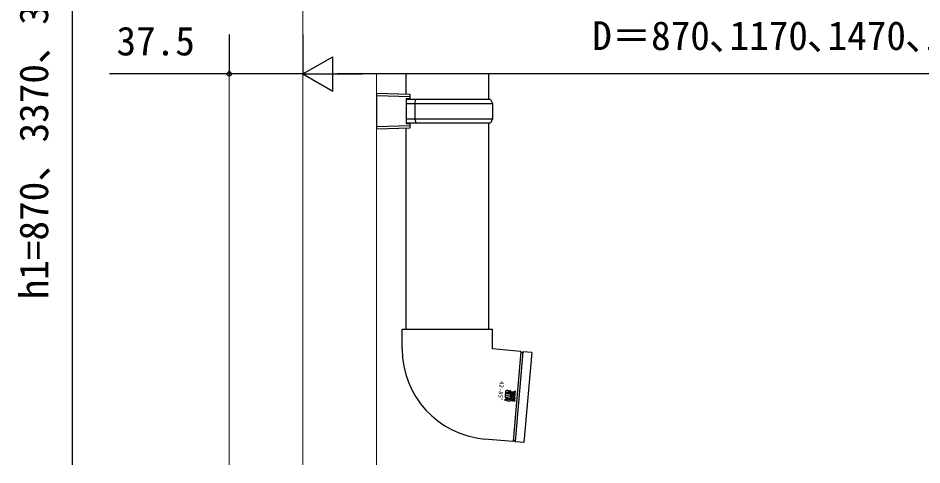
# Model space of a CAD drawing. Units: millimetres, scale not verified. Extents: x -875 to 875, y -1305 to 1298.
# Drawn here: x -552.4 to -92.5, y 10 to 237.4 of the extents above; entities that cross this region are included whole.
import ezdxf
from ezdxf.enums import TextEntityAlignment as Align

# ---------------------------------------------------------------- set-up
doc = ezdxf.new("R2010")
doc.units = ezdxf.units.MM
doc.header["$LTSCALE"] = 8
doc.layers.add('0-4_YKK_12', color=2, linetype='Continuous', lineweight=18)
doc.layers.add('0-5_YKK_13', color=4, linetype='Continuous')
doc.layers.add('0-6_YKK_D', color=6, linetype='Continuous')
doc.styles.add('ＭＳ ゴシック', font='')
doc.styles.get('ＭＳ ゴシック').set_extended_font_data('MS Gothic')

msp = doc.modelspace()

# ---------------------------------------------------------------- linework, layer by layer
at = {"layer": '0-4_YKK_12'}
for p, q in [((-407.5, 1036), (-407.5, 10)), ((-445, 209), (-445, 10)), ((-370, 209), (-370, 10))]:
    msp.add_line(p, q, dxfattribs=at)
at = {"layer": '0-5_YKK_13'}
for p, q in [((-355, 198.559), (-355, 209)), ((-313, 209), (-313, 196)), ((-353, 198.5), (-370, 199)), ((-370, 199), (-370, 181)), ((-370, 198), (-353, 197.5)), ((-353, 197.5), (-353, 198.5)), ((-355, 196.5), (-355, 183.5)), ((-350.093, 196), (-355, 196)), ((-355, 194), (-350.523, 194)), ((-350.523, 194), (-350.093, 196)), ((-350.523, 194), (-311, 194)), ((-312, 196), (-350.093, 196)), ((-312, 196), (-311, 194)), ((-350.523, 186), (-355, 186)), ((-355, 184), (-350.093, 184)), ((-311, 186), (-350.523, 186)), ((-313, 184), (-313, 79)), ((-353, 182.5), (-370, 182)), ((-353, 183.5), (-355, 183.5)), ((-355, 79), (-355, 181.441)), ((-353, 182.5), (-353, 183.5)), ((-357, 69), (-357, 79)), ((-311, 69), (-311, 79)), ((-296.725, 67.751), (-311, 69)), ((-296.564, 67.641), (-300.556, 22.007)), ((-295.567, 67.553), (-299.56, 21.92)), ((-291.076, 67.257), (-295.389, 67.634)), ((-291.076, 67.257), (-295.085, 21.432)), ((-304.635, 43.264), (-304.718, 43.106)), ((-304.486, 43.023), (-304.484, 43.015)), ((-304.359, 43.024), (-304.362, 43.018)), ((-304.329, 43.008), (-304.333, 43)), ((-300.735, 21.926), (-315.009, 23.175)), ((-295.085, 21.432), (-299.398, 21.809))]:
    msp.add_line(p, q, dxfattribs=at)
for points in [[(-355, 196.5), (-353, 196.5), (-353, 197.5)], [(-350.523, 194), (-350.523, 186), (-350.093, 184), (-312, 184)], [(-311, 194), (-311, 186), (-312, 184)], [(-370, 181), (-353, 181.5), (-353, 182.5)], [(-357, 79), (-334, 79), (-311, 79)], [(-302.637, 46.702), (-302.63, 46.878), (-302.638, 47.061), (-302.664, 47.243), (-302.691, 47.348), (-302.732, 47.452), (-302.79, 47.55), (-302.869, 47.64), (-302.973, 47.718), (-303.104, 47.781), (-303.266, 47.825), (-303.465, 47.848), (-303.699, 47.848), (-303.891, 47.824), (-304.044, 47.777), (-304.162, 47.706), (-304.251, 47.613), (-304.312, 47.497), (-304.352, 47.361), (-304.375, 47.203), (-304.531, 45.42)], [(-301.496, 47.043), (-301.515, 47.163), (-301.572, 47.317), (-301.654, 47.433), (-301.755, 47.517), (-301.868, 47.575), (-301.987, 47.613), (-302.107, 47.636), (-302.22, 47.65), (-302.321, 47.661), (-302.384, 46.922), (-302.341, 46.916), (-302.301, 46.908), (-302.264, 46.898), (-302.231, 46.885), (-302.201, 46.868), (-302.175, 46.845), (-302.154, 46.816), (-302.137, 46.78), (-302.117, 46.692), (-302.109, 46.588), (-302.111, 46.476), (-302.12, 46.363), (-302.135, 46.257), (-302.155, 46.164), (-302.177, 46.091), (-302.217, 46.027), (-302.261, 46.001), (-302.286, 45.993), (-302.312, 45.989), (-302.339, 45.988), (-302.368, 45.989), (-302.397, 45.992), (-303.849, 46.119), (-303.78, 46.904), (-303.769, 46.941), (-303.753, 46.976), (-303.73, 47.008), (-303.701, 47.036), (-303.664, 47.058)], [(-303.664, 47.058), (-303.617, 47.075), (-303.561, 47.084), (-303.494, 47.085), (-303.434, 47.078), (-303.382, 47.062), (-303.337, 47.038), (-303.301, 47.006), (-303.272, 46.966), (-303.252, 46.917), (-303.238, 46.861), (-303.233, 46.78), (-303.234, 46.738), (-303.238, 46.674), (-303.243, 46.596), (-303.25, 46.508), (-303.26, 46.416), (-303.273, 46.327), (-303.289, 46.246), (-302.724, 46.196), (-302.714, 46.221), (-302.697, 46.292), (-302.675, 46.401), (-302.653, 46.54)], [(-299.324, 47.558), (-300.611, 46.955), (-301.251, 47.011), (-301.294, 46.515), (-300.671, 46.46), (-299.491, 45.653), (-299.491, 45.654)], [(-299.491, 45.654), (-299.443, 46.198), (-300.178, 46.673), (-299.372, 47.014), (-299.324, 47.558)], [(-304.718, 43.106), (-304.505, 42.852), (-304.334, 42.906), (-304.251, 43.065), (-304.305, 43.235), (-304.464, 43.318), (-304.652, 43.285), (-304.635, 43.264)], [(-304.357, 42.974), (-304.373, 43.004), (-304.409, 42.994), (-304.437, 43.004), (-304.455, 43.037), (-304.457, 43.073), (-304.454, 43.102), (-304.481, 43.09), (-304.655, 43.008), (-304.659, 42.969), (-304.491, 43.048)], [(-304.352, 43.053), (-304.345, 43.131), (-304.641, 43.157), (-304.638, 43.191), (-304.309, 43.162), (-304.319, 43.05)], [(-301.687, 44.858), (-304.558, 45.109), (-304.622, 44.37), (-302.354, 44.172), (-302.415, 43.467), (-302.43, 43.388), (-302.459, 43.33), (-302.5, 43.289), (-302.554, 43.262), (-302.618, 43.249), (-302.694, 43.245), (-302.779, 43.248), (-302.873, 43.255), (-303.021, 43.274), (-303.131, 43.301), (-303.209, 43.336), (-303.26, 43.379), (-303.289, 43.432), (-303.301, 43.493), (-303.302, 43.563), (-303.296, 43.642), (-303.259, 44.07), (-303.855, 44.122), (-303.921, 43.363), (-303.924, 43.286), (-303.919, 43.208), (-303.904, 43.131), (-303.879, 43.055), (-303.844, 42.98), (-303.797, 42.908), (-303.737, 42.837), (-303.665, 42.769), (-303.549, 42.697), (-303.396, 42.636), (-303.215, 42.588), (-303.016, 42.554), (-302.811, 42.537), (-302.611, 42.538), (-302.424, 42.559), (-302.263, 42.601)], [(-304.531, 45.42), (-302.352, 45.229), (-302.255, 45.225), (-302.163, 45.229), (-302.076, 45.242), (-301.995, 45.266), (-301.918, 45.302), (-301.847, 45.35), (-301.781, 45.412), (-301.719, 45.488), (-301.621, 45.674), (-301.552, 45.898)], [(-304.412, 42.961), (-304.473, 42.994), (-304.469, 42.989)], [(-302.263, 42.601), (-302.208, 42.622), (-302.146, 42.653), (-302.081, 42.696), (-302.016, 42.752), (-301.956, 42.823), (-301.904, 42.911), (-301.863, 43.016), (-301.837, 43.142), (-301.687, 44.858)], [(-300.517, 42.812), (-300.532, 42.737), (-300.559, 42.67), (-300.599, 42.613), (-300.648, 42.566), (-300.704, 42.53), (-300.767, 42.505), (-300.832, 42.492), (-300.9, 42.492), (-301.641, 42.556), (-301.598, 43.046), (-300.895, 42.984), (-300.848, 43.525), (-301.55, 43.587), (-301.507, 44.087), (-299.642, 43.924), (-299.686, 43.424), (-300.449, 43.49), (-299.729, 42.932), (-299.781, 42.344), (-300.506, 42.939)], [(-299.491, 45.653), (-301.355, 45.816), (-301.399, 45.316), (-300.697, 45.255), (-300.744, 44.713), (-301.448, 44.775), (-301.49, 44.286), (-300.749, 44.222), (-300.681, 44.222), (-300.615, 44.235), (-300.553, 44.26), (-300.496, 44.296), (-300.448, 44.342), (-300.408, 44.399), (-300.38, 44.466), (-300.366, 44.541)], [(-300.515, 42.84), (-300.511, 42.878), (-300.51, 42.899)], [(-300.364, 44.569), (-300.36, 44.607), (-300.358, 44.629)], [(-300.355, 44.668), (-299.629, 44.073), (-299.578, 44.661), (-300.297, 45.22), (-299.535, 45.153), (-299.491, 45.654), (-299.491, 45.653)]]:
    msp.add_lwpolyline(points, dxfattribs=at)
msp.add_lwpolyline([(-304.652, 43.285), (-304.461, 43.346), (-304.224, 43.063), (-304.316, 42.885), (-304.507, 42.825), (-304.685, 42.917), (-304.745, 43.108), (-304.635, 43.264)], close=True, dxfattribs=at)
for centre, radius, start, end in [((-311, 69), 46, 180, 265), ((-296.743, 67.552), 0.2, 11.60155, 85), ((-296.057, 67.693), 0.5, 191.60155, 338.39845), ((-295.406, 67.435), 0.2, 85, 158.39845), ((-305.491, 46.91), 2.862, 352.57729, 355.82665), ((-304.033, 46.474), 2.547, 346.92651, 352.59106), ((-305.009, 46.606), 3.531, 352.51752, 356.66395), ((-304.384, 46.72), 2.906, 2.86045, 6.37927), ((-305.69, 46.649), 4.214, 356.61787, 359.95071), ((-305.593, 46.652), 4.117, 359.90189, 2.95747), ((-300.717, 22.125), 0.2, 265, 338.39845), ((-300.066, 21.868), 0.5, 11.60155, 158.39845), ((-299.381, 22.008), 0.2, 191.60155, 265)]:
    msp.add_arc(centre, radius, start, end, dxfattribs=at)
at = {"layer": '0-6_YKK_D'}
for p, q in [((-525, 421.5), (-525, 10)), ((-445, 229), (-445, 208)), ((-407.5, 229), (-407.5, 208)), ((-407.5, 229), (-407.5, 208)), ((-407.5, 209), (-392.345, 217.75)), ((-392.345, 200.25), (-392.345, 217.75)), ((-407.5, 209), (-392.345, 200.25)), ((-407.5, 209), (-377.189, 209)), ((175, 209), (-390, 209))]:
    msp.add_line(p, q, dxfattribs=at)
msp.add_lwpolyline([(-407.5, 209), (-445, 209), (-505.891, 209)], dxfattribs=at)
msp.add_circle((-445, 209), 1.075, dxfattribs=at)

# ---------------------------------------------------------------- texts
at = {"layer": '0-5_YKK_13', "style": 'ＭＳ ゴシック'}
msp.add_text('42-85°', height=2.199, rotation=265, dxfattribs=at).set_placement((-307.973, 52.802), align=Align.BOTTOM_LEFT)
at = {"layer": '0-6_YKK_D', "style": 'ＭＳ ゴシック'}
msp.add_text('h1=870、3370、3970', height=14.66, rotation=90, dxfattribs=at).set_placement((-532.727, 94.273), align=Align.BOTTOM_LEFT)
for s, p in [('D＝870､1170､1470､1770', (-260.284, 216.727)), ('37.5', (-502.368, 214))]:
    msp.add_text(s, height=14.66, dxfattribs=at).set_placement(p, align=Align.BOTTOM_LEFT)

doc.saveas('drawing.dxf')
